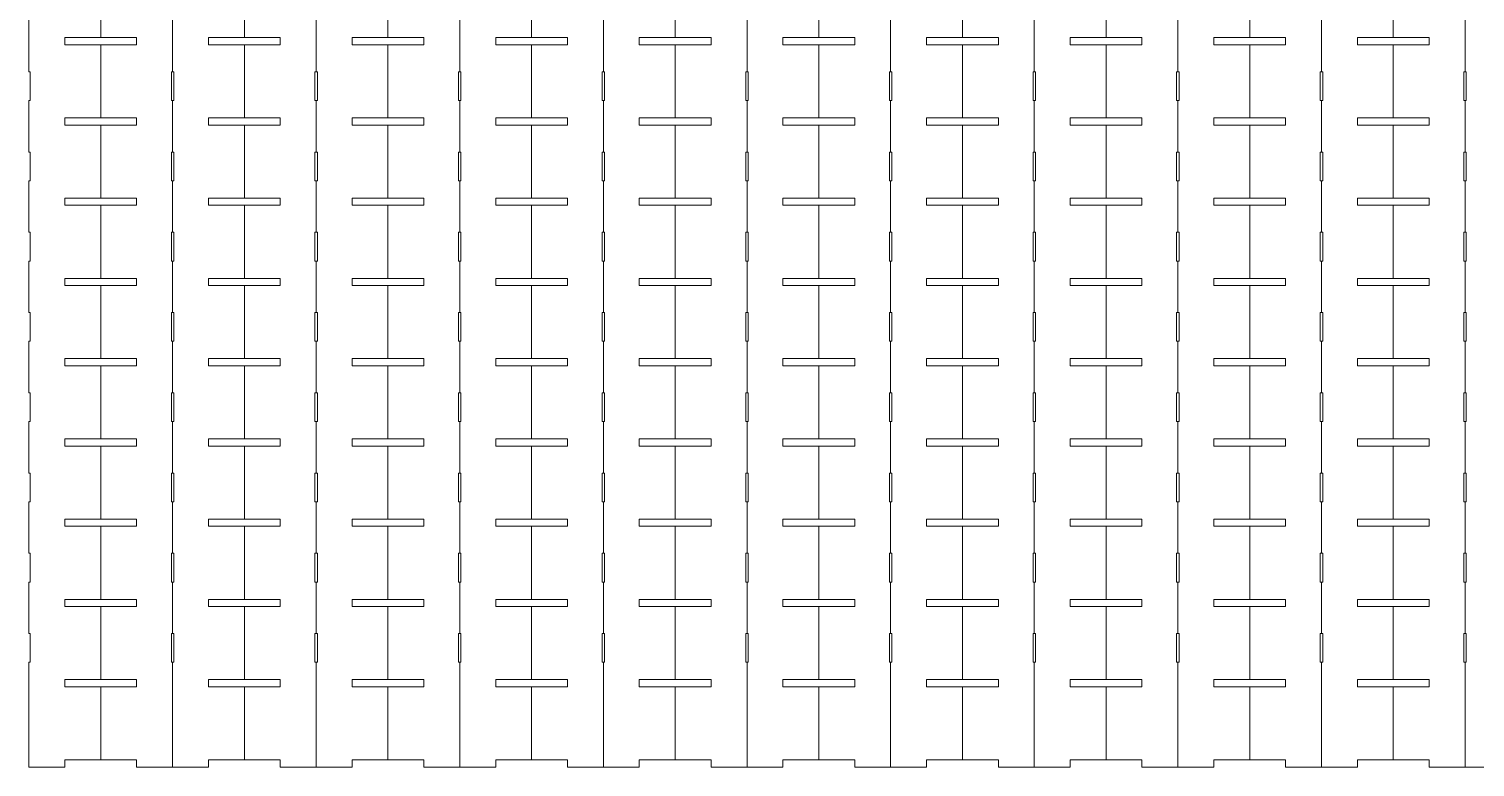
# Model space of a CAD drawing. Header units: millimetres. Extents: x 530 to 1730, y -624 to 12.
# Drawn here: x 530 to 1134, y -624 to -316 of the extents above; entities that cross this region are included whole.
import ezdxf

# ---------------------------------------------------------------- set-up
doc = ezdxf.new("R2010")
doc.units = ezdxf.units.MM

msp = doc.modelspace()

# ---------------------------------------------------------------- linework, layer by layer
at = {"color": 7, "linetype": 'Continuous', "lineweight": 15}
for p, q in [((559.71, -319.82), (559.71, -289.32)), ((619.71, -319.82), (619.71, -289.32)), ((679.71, -319.82), (679.71, -289.32)), ((739.71, -319.82), (739.71, -289.32)), ((799.71, -319.82), (799.71, -289.32)), ((859.71, -319.82), (859.71, -289.32)), ((919.71, -319.82), (919.71, -289.32)), ((979.71, -319.82), (979.71, -289.32)), ((1039.71, -319.82), (1039.71, -289.32)), ((1099.71, -319.82), (1099.71, -289.32)), ((529.71, -312.57), (529.71, -334.07)), ((589.71, -334.07), (589.71, -312.57)), ((649.71, -312.57), (649.71, -334.07)), ((709.71, -334.07), (709.71, -312.57)), ((769.71, -312.57), (769.71, -334.07)), ((829.71, -334.07), (829.71, -312.57)), ((889.71, -312.57), (889.71, -334.07)), ((949.71, -312.57), (949.71, -334.07)), ((1009.71, -312.57), (1009.71, -334.07)), ((1069.71, -334.07), (1069.71, -312.57)), ((1129.71, -312.57), (1129.71, -334.07)), ((544.71, -322.82), (544.71, -319.82)), ((544.71, -319.82), (574.71, -319.82)), ((574.71, -319.82), (574.71, -322.82)), ((604.71, -319.82), (604.71, -322.82)), ((634.71, -319.82), (604.71, -319.82)), ((634.71, -322.82), (634.71, -319.82)), ((664.71, -322.82), (664.71, -319.82)), ((664.71, -319.82), (694.71, -319.82)), ((694.71, -319.82), (694.71, -322.82)), ((724.71, -319.82), (724.71, -322.82)), ((754.71, -319.82), (724.71, -319.82)), ((754.71, -322.82), (754.71, -319.82)), ((784.71, -322.82), (784.71, -319.82)), ((784.71, -319.82), (814.71, -319.82)), ((814.71, -319.82), (814.71, -322.82)), ((844.71, -319.82), (844.71, -322.82)), ((874.71, -319.82), (844.71, -319.82)), ((874.71, -322.82), (874.71, -319.82)), ((904.71, -322.82), (904.71, -319.82)), ((934.71, -319.82), (904.71, -319.82)), ((934.71, -322.82), (934.71, -319.82)), ((964.71, -322.82), (964.71, -319.82)), ((994.71, -319.82), (964.71, -319.82)), ((994.71, -322.82), (994.71, -319.82)), ((1024.71, -322.82), (1024.71, -319.82)), ((1024.71, -319.82), (1054.71, -319.82)), ((1054.71, -319.82), (1054.71, -322.82)), ((1084.71, -319.82), (1084.71, -322.82)), ((1114.71, -319.82), (1084.71, -319.82)), ((1114.71, -322.82), (1114.71, -319.82)), ((574.71, -322.82), (544.71, -322.82)), ((559.71, -353.32), (559.71, -322.82)), ((604.71, -322.82), (634.71, -322.82)), ((619.71, -353.32), (619.71, -322.82)), ((694.71, -322.82), (664.71, -322.82)), ((679.71, -353.32), (679.71, -322.82)), ((724.71, -322.82), (754.71, -322.82)), ((739.71, -353.32), (739.71, -322.82)), ((814.71, -322.82), (784.71, -322.82)), ((799.71, -353.32), (799.71, -322.82)), ((844.71, -322.82), (874.71, -322.82)), ((859.71, -353.32), (859.71, -322.82)), ((904.71, -322.82), (934.71, -322.82)), ((919.71, -353.32), (919.71, -322.82)), ((964.71, -322.82), (994.71, -322.82)), ((979.71, -353.32), (979.71, -322.82)), ((1054.71, -322.82), (1024.71, -322.82)), ((1039.71, -353.32), (1039.71, -322.82)), ((1084.71, -322.82), (1114.71, -322.82)), ((1099.71, -353.32), (1099.71, -322.82)), ((529.71, -334.07), (530.21, -334.07)), ((530.21, -334.07), (530.21, -346.07)), ((589.21, -346.07), (589.21, -334.07)), ((590.21, -334.07), (589.21, -334.07)), ((590.21, -346.07), (590.21, -334.07)), ((649.21, -334.07), (649.21, -346.07)), ((649.21, -334.07), (650.21, -334.07)), ((650.21, -334.07), (650.21, -346.07)), ((709.21, -346.07), (709.21, -334.07)), ((710.21, -334.07), (709.21, -334.07)), ((710.21, -346.07), (710.21, -334.07)), ((769.21, -334.07), (769.21, -346.07)), ((769.21, -334.07), (770.21, -334.07)), ((770.21, -334.07), (770.21, -346.07)), ((829.21, -346.07), (829.21, -334.07)), ((830.21, -334.07), (829.21, -334.07)), ((830.21, -346.07), (830.21, -334.07)), ((889.21, -334.07), (889.21, -346.07)), ((889.21, -334.07), (890.21, -334.07)), ((890.21, -334.07), (890.21, -346.07)), ((949.21, -334.07), (949.21, -346.07)), ((949.21, -334.07), (950.21, -334.07)), ((950.21, -334.07), (950.21, -346.07)), ((1009.21, -334.07), (1009.21, -346.07)), ((1009.21, -334.07), (1010.21, -334.07)), ((1010.21, -334.07), (1010.21, -346.07)), ((1069.21, -346.07), (1069.21, -334.07)), ((1070.21, -334.07), (1069.21, -334.07)), ((1070.21, -346.07), (1070.21, -334.07)), ((1129.21, -334.07), (1129.21, -346.07)), ((1129.21, -334.07), (1130.21, -334.07)), ((1130.21, -334.07), (1130.21, -346.07)), ((530.21, -346.07), (529.71, -346.07)), ((529.71, -346.07), (529.71, -367.57)), ((589.21, -346.07), (590.21, -346.07)), ((589.71, -367.57), (589.71, -346.07)), ((650.21, -346.07), (649.21, -346.07)), ((649.71, -346.07), (649.71, -367.57)), ((709.21, -346.07), (710.21, -346.07)), ((709.71, -367.57), (709.71, -346.07)), ((770.21, -346.07), (769.21, -346.07)), ((769.71, -346.07), (769.71, -367.57)), ((829.21, -346.07), (830.21, -346.07)), ((829.71, -367.57), (829.71, -346.07)), ((890.21, -346.07), (889.21, -346.07)), ((889.71, -346.07), (889.71, -367.57)), ((950.21, -346.07), (949.21, -346.07)), ((949.71, -346.07), (949.71, -367.57)), ((1010.21, -346.07), (1009.21, -346.07)), ((1009.71, -346.07), (1009.71, -367.57)), ((1069.21, -346.07), (1070.21, -346.07)), ((1069.71, -367.57), (1069.71, -346.07)), ((1130.21, -346.07), (1129.21, -346.07)), ((1129.71, -346.07), (1129.71, -367.57)), ((544.71, -356.32), (544.71, -353.32)), ((544.71, -353.32), (574.71, -353.32)), ((574.71, -356.32), (544.71, -356.32)), ((559.71, -356.32), (559.71, -386.82)), ((574.71, -353.32), (574.71, -356.32)), ((604.71, -353.32), (604.71, -356.32)), ((634.71, -353.32), (604.71, -353.32)), ((604.71, -356.32), (634.71, -356.32)), ((619.71, -356.32), (619.71, -386.82)), ((634.71, -356.32), (634.71, -353.32)), ((664.71, -356.32), (664.71, -353.32)), ((664.71, -353.32), (694.71, -353.32)), ((694.71, -356.32), (664.71, -356.32)), ((679.71, -356.32), (679.71, -386.82)), ((694.71, -353.32), (694.71, -356.32)), ((724.71, -353.32), (724.71, -356.32)), ((754.71, -353.32), (724.71, -353.32)), ((724.71, -356.32), (754.71, -356.32)), ((739.71, -356.32), (739.71, -386.82)), ((754.71, -356.32), (754.71, -353.32)), ((784.71, -356.32), (784.71, -353.32)), ((784.71, -353.32), (814.71, -353.32)), ((814.71, -356.32), (784.71, -356.32)), ((799.71, -356.32), (799.71, -386.82)), ((814.71, -353.32), (814.71, -356.32)), ((844.71, -353.32), (844.71, -356.32)), ((874.71, -353.32), (844.71, -353.32)), ((844.71, -356.32), (874.71, -356.32)), ((859.71, -356.32), (859.71, -386.82)), ((874.71, -356.32), (874.71, -353.32)), ((904.71, -356.32), (904.71, -353.32)), ((934.71, -353.32), (904.71, -353.32)), ((904.71, -356.32), (934.71, -356.32)), ((919.71, -386.82), (919.71, -356.32)), ((934.71, -356.32), (934.71, -353.32)), ((964.71, -356.32), (964.71, -353.32)), ((994.71, -353.32), (964.71, -353.32)), ((964.71, -356.32), (994.71, -356.32)), ((979.71, -386.82), (979.71, -356.32)), ((994.71, -356.32), (994.71, -353.32)), ((1024.71, -356.32), (1024.71, -353.32)), ((1024.71, -353.32), (1054.71, -353.32)), ((1054.71, -356.32), (1024.71, -356.32)), ((1039.71, -356.32), (1039.71, -386.82)), ((1054.71, -353.32), (1054.71, -356.32)), ((1084.71, -353.32), (1084.71, -356.32)), ((1114.71, -353.32), (1084.71, -353.32)), ((1084.71, -356.32), (1114.71, -356.32)), ((1099.71, -356.32), (1099.71, -386.82)), ((1114.71, -356.32), (1114.71, -353.32)), ((529.71, -367.57), (530.21, -367.57)), ((530.21, -367.57), (530.21, -379.57)), ((589.21, -379.57), (589.21, -367.57)), ((590.21, -367.57), (589.21, -367.57)), ((590.21, -379.57), (590.21, -367.57)), ((649.21, -367.57), (649.21, -379.57)), ((649.21, -367.57), (650.21, -367.57)), ((650.21, -367.57), (650.21, -379.57)), ((709.21, -379.57), (709.21, -367.57)), ((710.21, -367.57), (709.21, -367.57)), ((710.21, -379.57), (710.21, -367.57)), ((769.21, -367.57), (769.21, -379.57)), ((769.21, -367.57), (770.21, -367.57)), ((770.21, -367.57), (770.21, -379.57)), ((829.21, -379.57), (829.21, -367.57)), ((830.21, -367.57), (829.21, -367.57)), ((830.21, -379.57), (830.21, -367.57)), ((889.21, -367.57), (889.21, -379.57)), ((889.21, -367.57), (890.21, -367.57)), ((890.21, -367.57), (890.21, -379.57)), ((949.21, -367.57), (949.21, -379.57)), ((949.21, -367.57), (950.21, -367.57)), ((950.21, -367.57), (950.21, -379.57)), ((1009.21, -367.57), (1009.21, -379.57)), ((1010.21, -367.57), (1009.21, -367.57)), ((1010.21, -367.57), (1010.21, -379.57)), ((1069.21, -379.57), (1069.21, -367.57)), ((1069.21, -367.57), (1070.21, -367.57)), ((1070.21, -379.57), (1070.21, -367.57)), ((1129.21, -367.57), (1129.21, -379.57)), ((1129.21, -367.57), (1130.21, -367.57)), ((1130.21, -367.57), (1130.21, -379.57)), ((530.21, -379.57), (529.71, -379.57)), ((529.71, -379.57), (529.71, -401.07)), ((589.21, -379.57), (590.21, -379.57)), ((589.71, -401.07), (589.71, -379.57)), ((650.21, -379.57), (649.21, -379.57)), ((649.71, -379.57), (649.71, -401.07)), ((709.21, -379.57), (710.21, -379.57)), ((709.71, -401.07), (709.71, -379.57)), ((770.21, -379.57), (769.21, -379.57)), ((769.71, -379.57), (769.71, -401.07)), ((829.21, -379.57), (830.21, -379.57)), ((829.71, -401.07), (829.71, -379.57)), ((890.21, -379.57), (889.21, -379.57)), ((889.71, -379.57), (889.71, -401.07)), ((950.21, -379.57), (949.21, -379.57)), ((949.71, -379.57), (949.71, -401.07)), ((1010.21, -379.57), (1009.21, -379.57)), ((1009.71, -379.57), (1009.71, -401.07)), ((1070.21, -379.57), (1069.21, -379.57)), ((1069.71, -401.07), (1069.71, -379.57)), ((1130.21, -379.57), (1129.21, -379.57)), ((1129.71, -379.57), (1129.71, -401.07)), ((544.71, -389.82), (544.71, -386.82)), ((544.71, -386.82), (574.71, -386.82)), ((574.71, -389.82), (544.71, -389.82)), ((559.71, -420.32), (559.71, -389.82)), ((574.71, -386.82), (574.71, -389.82)), ((604.71, -386.82), (604.71, -389.82)), ((634.71, -386.82), (604.71, -386.82)), ((604.71, -389.82), (634.71, -389.82)), ((619.71, -420.32), (619.71, -389.82)), ((634.71, -389.82), (634.71, -386.82)), ((664.71, -389.82), (664.71, -386.82)), ((664.71, -386.82), (694.71, -386.82)), ((694.71, -389.82), (664.71, -389.82)), ((679.71, -420.32), (679.71, -389.82)), ((694.71, -386.82), (694.71, -389.82)), ((724.71, -386.82), (724.71, -389.82)), ((754.71, -386.82), (724.71, -386.82)), ((724.71, -389.82), (754.71, -389.82)), ((739.71, -420.32), (739.71, -389.82)), ((754.71, -389.82), (754.71, -386.82)), ((784.71, -389.82), (784.71, -386.82)), ((784.71, -386.82), (814.71, -386.82)), ((814.71, -389.82), (784.71, -389.82)), ((799.71, -420.32), (799.71, -389.82)), ((814.71, -386.82), (814.71, -389.82)), ((844.71, -386.82), (844.71, -389.82)), ((874.71, -386.82), (844.71, -386.82)), ((844.71, -389.82), (874.71, -389.82)), ((859.71, -420.32), (859.71, -389.82)), ((874.71, -389.82), (874.71, -386.82)), ((904.71, -389.82), (904.71, -386.82)), ((934.71, -386.82), (904.71, -386.82)), ((904.71, -389.82), (934.71, -389.82)), ((919.71, -420.32), (919.71, -389.82)), ((934.71, -389.82), (934.71, -386.82)), ((964.71, -389.82), (964.71, -386.82)), ((994.71, -386.82), (964.71, -386.82)), ((964.71, -389.82), (994.71, -389.82)), ((979.71, -420.32), (979.71, -389.82)), ((994.71, -389.82), (994.71, -386.82)), ((1024.71, -389.82), (1024.71, -386.82)), ((1024.71, -386.82), (1054.71, -386.82)), ((1054.71, -389.82), (1024.71, -389.82)), ((1039.71, -420.32), (1039.71, -389.82)), ((1054.71, -386.82), (1054.71, -389.82)), ((1084.71, -386.82), (1084.71, -389.82)), ((1114.71, -386.82), (1084.71, -386.82)), ((1084.71, -389.82), (1114.71, -389.82)), ((1099.71, -420.32), (1099.71, -389.82)), ((1114.71, -389.82), (1114.71, -386.82)), ((529.71, -401.07), (530.21, -401.07)), ((530.21, -401.07), (530.21, -413.07)), ((589.21, -413.07), (589.21, -401.07)), ((590.21, -401.07), (589.21, -401.07)), ((590.21, -413.07), (590.21, -401.07)), ((649.21, -401.07), (649.21, -413.07)), ((649.21, -401.07), (650.21, -401.07)), ((650.21, -401.07), (650.21, -413.07)), ((709.21, -413.07), (709.21, -401.07)), ((710.21, -401.07), (709.21, -401.07)), ((710.21, -413.07), (710.21, -401.07)), ((769.21, -401.07), (769.21, -413.07)), ((769.21, -401.07), (770.21, -401.07)), ((770.21, -401.07), (770.21, -413.07)), ((829.21, -413.07), (829.21, -401.07)), ((830.21, -401.07), (829.21, -401.07)), ((830.21, -413.07), (830.21, -401.07)), ((889.21, -401.07), (889.21, -413.07)), ((889.21, -401.07), (890.21, -401.07)), ((890.21, -401.07), (890.21, -413.07)), ((949.21, -401.07), (949.21, -413.07)), ((949.21, -401.07), (950.21, -401.07)), ((950.21, -401.07), (950.21, -413.07)), ((1009.21, -401.07), (1009.21, -413.07)), ((1009.21, -401.07), (1010.21, -401.07)), ((1010.21, -401.07), (1010.21, -413.07)), ((1069.21, -413.07), (1069.21, -401.07)), ((1070.21, -401.07), (1069.21, -401.07)), ((1070.21, -413.07), (1070.21, -401.07)), ((1129.21, -401.07), (1129.21, -413.07)), ((1129.21, -401.07), (1130.21, -401.07)), ((1130.21, -401.07), (1130.21, -413.07)), ((530.21, -413.07), (529.71, -413.07)), ((529.71, -413.07), (529.71, -434.57)), ((589.21, -413.07), (590.21, -413.07)), ((589.71, -434.57), (589.71, -413.07)), ((650.21, -413.07), (649.21, -413.07)), ((649.71, -413.07), (649.71, -434.57)), ((709.21, -413.07), (710.21, -413.07)), ((709.71, -434.57), (709.71, -413.07)), ((770.21, -413.07), (769.21, -413.07)), ((769.71, -413.07), (769.71, -434.57)), ((829.21, -413.07), (830.21, -413.07)), ((829.71, -434.57), (829.71, -413.07)), ((890.21, -413.07), (889.21, -413.07)), ((889.71, -413.07), (889.71, -434.57)), ((950.21, -413.07), (949.21, -413.07)), ((949.71, -413.07), (949.71, -434.57)), ((1009.21, -413.07), (1010.21, -413.07)), ((1009.71, -413.07), (1009.71, -434.57)), ((1069.21, -413.07), (1070.21, -413.07)), ((1069.71, -434.57), (1069.71, -413.07)), ((1130.21, -413.07), (1129.21, -413.07)), ((1129.71, -413.07), (1129.71, -434.57)), ((544.71, -423.32), (544.71, -420.32)), ((544.71, -420.32), (574.71, -420.32)), ((574.71, -420.32), (574.71, -423.32)), ((604.71, -420.32), (604.71, -423.32)), ((634.71, -420.32), (604.71, -420.32)), ((634.71, -423.32), (634.71, -420.32)), ((664.71, -423.32), (664.71, -420.32)), ((664.71, -420.32), (694.71, -420.32)), ((694.71, -420.32), (694.71, -423.32)), ((724.71, -420.32), (724.71, -423.32)), ((754.71, -420.32), (724.71, -420.32)), ((754.71, -423.32), (754.71, -420.32)), ((784.71, -423.32), (784.71, -420.32)), ((784.71, -420.32), (814.71, -420.32)), ((814.71, -420.32), (814.71, -423.32)), ((844.71, -420.32), (844.71, -423.32)), ((874.71, -420.32), (844.71, -420.32)), ((874.71, -423.32), (874.71, -420.32)), ((904.71, -423.32), (904.71, -420.32)), ((934.71, -420.32), (904.71, -420.32)), ((934.71, -423.32), (934.71, -420.32)), ((964.71, -423.32), (964.71, -420.32)), ((994.71, -420.32), (964.71, -420.32)), ((994.71, -423.32), (994.71, -420.32)), ((1024.71, -423.32), (1024.71, -420.32)), ((1024.71, -420.32), (1054.71, -420.32)), ((1054.71, -420.32), (1054.71, -423.32)), ((1084.71, -420.32), (1084.71, -423.32)), ((1114.71, -420.32), (1084.71, -420.32)), ((1114.71, -423.32), (1114.71, -420.32)), ((574.71, -423.32), (544.71, -423.32)), ((559.71, -453.82), (559.71, -423.32)), ((604.71, -423.32), (634.71, -423.32)), ((619.71, -453.82), (619.71, -423.32)), ((694.71, -423.32), (664.71, -423.32)), ((679.71, -453.82), (679.71, -423.32)), ((724.71, -423.32), (754.71, -423.32)), ((739.71, -453.82), (739.71, -423.32)), ((814.71, -423.32), (784.71, -423.32)), ((799.71, -453.82), (799.71, -423.32)), ((844.71, -423.32), (874.71, -423.32)), ((859.71, -453.82), (859.71, -423.32)), ((904.71, -423.32), (934.71, -423.32)), ((919.71, -453.82), (919.71, -423.32)), ((964.71, -423.32), (994.71, -423.32)), ((979.71, -453.82), (979.71, -423.32)), ((1054.71, -423.32), (1024.71, -423.32)), ((1039.71, -453.82), (1039.71, -423.32)), ((1084.71, -423.32), (1114.71, -423.32)), ((1099.71, -453.82), (1099.71, -423.32)), ((529.71, -434.57), (530.21, -434.57)), ((530.21, -434.57), (530.21, -446.57)), ((589.21, -446.57), (589.21, -434.57)), ((590.21, -434.57), (589.21, -434.57)), ((590.21, -446.57), (590.21, -434.57)), ((649.21, -434.57), (649.21, -446.57)), ((649.21, -434.57), (650.21, -434.57)), ((650.21, -434.57), (650.21, -446.57)), ((709.21, -446.57), (709.21, -434.57)), ((710.21, -434.57), (709.21, -434.57)), ((710.21, -446.57), (710.21, -434.57)), ((769.21, -434.57), (769.21, -446.57)), ((769.21, -434.57), (770.21, -434.57)), ((770.21, -434.57), (770.21, -446.57)), ((829.21, -446.57), (829.21, -434.57)), ((830.21, -434.57), (829.21, -434.57)), ((830.21, -446.57), (830.21, -434.57)), ((889.21, -434.57), (889.21, -446.57)), ((889.21, -434.57), (890.21, -434.57)), ((890.21, -434.57), (890.21, -446.57)), ((949.21, -434.57), (949.21, -446.57)), ((949.21, -434.57), (950.21, -434.57)), ((950.21, -434.57), (950.21, -446.57)), ((1009.21, -434.57), (1009.21, -446.57)), ((1009.21, -434.57), (1010.21, -434.57)), ((1010.21, -434.57), (1010.21, -446.57)), ((1069.21, -446.57), (1069.21, -434.57)), ((1070.21, -434.57), (1069.21, -434.57)), ((1070.21, -446.57), (1070.21, -434.57)), ((1129.21, -434.57), (1129.21, -446.57)), ((1129.21, -434.57), (1130.21, -434.57)), ((1130.21, -434.57), (1130.21, -446.57)), ((530.21, -446.57), (529.71, -446.57)), ((529.71, -446.57), (529.71, -468.07)), ((589.21, -446.57), (590.21, -446.57)), ((589.71, -468.07), (589.71, -446.57)), ((650.21, -446.57), (649.21, -446.57)), ((649.71, -446.57), (649.71, -468.07)), ((709.21, -446.57), (710.21, -446.57)), ((709.71, -468.07), (709.71, -446.57)), ((770.21, -446.57), (769.21, -446.57)), ((769.71, -446.57), (769.71, -468.07)), ((829.21, -446.57), (830.21, -446.57)), ((829.71, -468.07), (829.71, -446.57)), ((890.21, -446.57), (889.21, -446.57)), ((889.71, -446.57), (889.71, -468.07)), ((950.21, -446.57), (949.21, -446.57)), ((949.71, -446.57), (949.71, -468.07)), ((1010.21, -446.57), (1009.21, -446.57)), ((1009.71, -446.57), (1009.71, -468.07)), ((1069.21, -446.57), (1070.21, -446.57)), ((1069.71, -468.07), (1069.71, -446.57)), ((1130.21, -446.57), (1129.21, -446.57)), ((1129.71, -446.57), (1129.71, -468.07)), ((544.71, -456.82), (544.71, -453.82)), ((544.71, -453.82), (574.71, -453.82)), ((574.71, -456.82), (544.71, -456.82)), ((559.71, -487.32), (559.71, -456.82)), ((574.71, -453.82), (574.71, -456.82)), ((604.71, -453.82), (604.71, -456.82)), ((634.71, -453.82), (604.71, -453.82)), ((604.71, -456.82), (634.71, -456.82)), ((619.71, -487.32), (619.71, -456.82)), ((634.71, -456.82), (634.71, -453.82)), ((664.71, -456.82), (664.71, -453.82)), ((664.71, -453.82), (694.71, -453.82)), ((694.71, -456.82), (664.71, -456.82)), ((679.71, -487.32), (679.71, -456.82)), ((694.71, -453.82), (694.71, -456.82)), ((724.71, -453.82), (724.71, -456.82)), ((754.71, -453.82), (724.71, -453.82)), ((724.71, -456.82), (754.71, -456.82)), ((739.71, -487.32), (739.71, -456.82)), ((754.71, -456.82), (754.71, -453.82)), ((784.71, -456.82), (784.71, -453.82)), ((784.71, -453.82), (814.71, -453.82)), ((814.71, -456.82), (784.71, -456.82)), ((799.71, -487.32), (799.71, -456.82)), ((814.71, -453.82), (814.71, -456.82)), ((844.71, -453.82), (844.71, -456.82)), ((874.71, -453.82), (844.71, -453.82)), ((844.71, -456.82), (874.71, -456.82)), ((859.71, -487.32), (859.71, -456.82)), ((874.71, -456.82), (874.71, -453.82)), ((904.71, -456.82), (904.71, -453.82)), ((934.71, -453.82), (904.71, -453.82)), ((904.71, -456.82), (934.71, -456.82)), ((919.71, -487.32), (919.71, -456.82)), ((934.71, -456.82), (934.71, -453.82)), ((964.71, -456.82), (964.71, -453.82)), ((994.71, -453.82), (964.71, -453.82)), ((964.71, -456.82), (994.71, -456.82)), ((979.71, -487.32), (979.71, -456.82)), ((994.71, -456.82), (994.71, -453.82)), ((1024.71, -456.82), (1024.71, -453.82)), ((1024.71, -453.82), (1054.71, -453.82)), ((1054.71, -456.82), (1024.71, -456.82)), ((1039.71, -487.32), (1039.71, -456.82)), ((1054.71, -453.82), (1054.71, -456.82)), ((1084.71, -453.82), (1084.71, -456.82)), ((1114.71, -453.82), (1084.71, -453.82)), ((1084.71, -456.82), (1114.71, -456.82)), ((1099.71, -487.32), (1099.71, -456.82)), ((1114.71, -456.82), (1114.71, -453.82)), ((529.71, -468.07), (530.21, -468.07)), ((530.21, -468.07), (530.21, -480.07)), ((589.21, -480.07), (589.21, -468.07)), ((590.21, -468.07), (589.21, -468.07)), ((590.21, -480.07), (590.21, -468.07)), ((649.21, -468.07), (649.21, -480.07)), ((649.21, -468.07), (650.21, -468.07)), ((650.21, -468.07), (650.21, -480.07)), ((709.21, -480.07), (709.21, -468.07)), ((710.21, -468.07), (709.21, -468.07)), ((710.21, -480.07), (710.21, -468.07)), ((769.21, -468.07), (769.21, -480.07)), ((769.21, -468.07), (770.21, -468.07)), ((770.21, -468.07), (770.21, -480.07)), ((829.21, -480.07), (829.21, -468.07)), ((830.21, -468.07), (829.21, -468.07)), ((830.21, -480.07), (830.21, -468.07)), ((889.21, -468.07), (889.21, -480.07)), ((889.21, -468.07), (890.21, -468.07)), ((890.21, -468.07), (890.21, -480.07)), ((949.21, -468.07), (949.21, -480.07)), ((949.21, -468.07), (950.21, -468.07)), ((950.21, -468.07), (950.21, -480.07)), ((1009.21, -468.07), (1009.21, -480.07)), ((1010.21, -468.07), (1009.21, -468.07)), ((1010.21, -468.07), (1010.21, -480.07)), ((1069.21, -480.07), (1069.21, -468.07)), ((1070.21, -468.07), (1069.21, -468.07)), ((1070.21, -480.07), (1070.21, -468.07)), ((1129.21, -468.07), (1129.21, -480.07)), ((1129.21, -468.07), (1130.21, -468.07)), ((1130.21, -468.07), (1130.21, -480.07)), ((530.21, -480.07), (529.71, -480.07)), ((529.71, -480.07), (529.71, -501.57)), ((589.21, -480.07), (590.21, -480.07)), ((589.71, -501.57), (589.71, -480.07)), ((650.21, -480.07), (649.21, -480.07)), ((649.71, -480.07), (649.71, -501.57)), ((709.21, -480.07), (710.21, -480.07)), ((709.71, -501.57), (709.71, -480.07)), ((770.21, -480.07), (769.21, -480.07)), ((769.71, -480.07), (769.71, -501.57)), ((829.21, -480.07), (830.21, -480.07)), ((829.71, -501.57), (829.71, -480.07)), ((890.21, -480.07), (889.21, -480.07)), ((889.71, -480.07), (889.71, -501.57)), ((950.21, -480.07), (949.21, -480.07)), ((949.71, -480.07), (949.71, -501.57)), ((1009.21, -480.07), (1010.21, -480.07)), ((1009.71, -480.07), (1009.71, -501.57)), ((1069.21, -480.07), (1070.21, -480.07)), ((1069.71, -501.57), (1069.71, -480.07)), ((1130.21, -480.07), (1129.21, -480.07)), ((1129.71, -480.07), (1129.71, -501.57)), ((544.71, -490.32), (544.71, -487.32)), ((544.71, -487.32), (574.71, -487.32)), ((574.71, -487.32), (574.71, -490.32)), ((604.71, -487.32), (604.71, -490.32)), ((634.71, -487.32), (604.71, -487.32)), ((634.71, -490.32), (634.71, -487.32)), ((664.71, -490.32), (664.71, -487.32)), ((664.71, -487.32), (694.71, -487.32)), ((694.71, -487.32), (694.71, -490.32)), ((724.71, -487.32), (724.71, -490.32)), ((754.71, -487.32), (724.71, -487.32)), ((754.71, -490.32), (754.71, -487.32)), ((784.71, -490.32), (784.71, -487.32)), ((784.71, -487.32), (814.71, -487.32)), ((814.71, -487.32), (814.71, -490.32)), ((844.71, -487.32), (844.71, -490.32)), ((874.71, -487.32), (844.71, -487.32)), ((874.71, -490.32), (874.71, -487.32)), ((904.71, -490.32), (904.71, -487.32)), ((934.71, -487.32), (904.71, -487.32)), ((934.71, -490.32), (934.71, -487.32)), ((964.71, -490.32), (964.71, -487.32)), ((994.71, -487.32), (964.71, -487.32)), ((994.71, -490.32), (994.71, -487.32)), ((1024.71, -490.32), (1024.71, -487.32)), ((1024.71, -487.32), (1054.71, -487.32)), ((1054.71, -487.32), (1054.71, -490.32)), ((1084.71, -487.32), (1084.71, -490.32)), ((1114.71, -487.32), (1084.71, -487.32)), ((1114.71, -490.32), (1114.71, -487.32)), ((574.71, -490.32), (544.71, -490.32)), ((559.71, -520.82), (559.71, -490.32)), ((604.71, -490.32), (634.71, -490.32)), ((619.71, -520.82), (619.71, -490.32)), ((694.71, -490.32), (664.71, -490.32)), ((679.71, -520.82), (679.71, -490.32)), ((724.71, -490.32), (754.71, -490.32)), ((739.71, -520.82), (739.71, -490.32)), ((814.71, -490.32), (784.71, -490.32)), ((799.71, -520.82), (799.71, -490.32)), ((844.71, -490.32), (874.71, -490.32)), ((859.71, -520.82), (859.71, -490.32)), ((904.71, -490.32), (934.71, -490.32)), ((919.71, -520.82), (919.71, -490.32)), ((964.71, -490.32), (994.71, -490.32)), ((979.71, -520.82), (979.71, -490.32)), ((1054.71, -490.32), (1024.71, -490.32)), ((1039.71, -520.82), (1039.71, -490.32)), ((1084.71, -490.32), (1114.71, -490.32)), ((1099.71, -520.82), (1099.71, -490.32)), ((529.71, -501.57), (530.21, -501.57)), ((530.21, -501.57), (530.21, -513.57)), ((589.21, -513.57), (589.21, -501.57)), ((590.21, -501.57), (589.21, -501.57)), ((590.21, -513.57), (590.21, -501.57)), ((649.21, -501.57), (649.21, -513.57)), ((649.21, -501.57), (650.21, -501.57)), ((650.21, -501.57), (650.21, -513.57)), ((709.21, -513.57), (709.21, -501.57)), ((710.21, -501.57), (709.21, -501.57)), ((710.21, -513.57), (710.21, -501.57)), ((769.21, -501.57), (769.21, -513.57)), ((769.21, -501.57), (770.21, -501.57)), ((770.21, -501.57), (770.21, -513.57)), ((829.21, -513.57), (829.21, -501.57)), ((830.21, -501.57), (829.21, -501.57)), ((830.21, -513.57), (830.21, -501.57)), ((889.21, -501.57), (889.21, -513.57)), ((889.21, -501.57), (890.21, -501.57)), ((890.21, -501.57), (890.21, -513.57)), ((949.21, -501.57), (949.21, -513.57)), ((949.21, -501.57), (950.21, -501.57)), ((950.21, -501.57), (950.21, -513.57)), ((1009.21, -501.57), (1009.21, -513.57)), ((1009.21, -501.57), (1010.21, -501.57)), ((1010.21, -501.57), (1010.21, -513.57)), ((1069.21, -513.57), (1069.21, -501.57)), ((1070.21, -501.57), (1069.21, -501.57)), ((1070.21, -513.57), (1070.21, -501.57)), ((1129.21, -501.57), (1129.21, -513.57)), ((1129.21, -501.57), (1130.21, -501.57)), ((1130.21, -501.57), (1130.21, -513.57)), ((530.21, -513.57), (529.71, -513.57)), ((529.71, -513.57), (529.71, -535.07)), ((589.21, -513.57), (590.21, -513.57)), ((589.71, -535.07), (589.71, -513.57)), ((650.21, -513.57), (649.21, -513.57)), ((649.71, -513.57), (649.71, -535.07)), ((709.21, -513.57), (710.21, -513.57)), ((709.71, -535.07), (709.71, -513.57)), ((770.21, -513.57), (769.21, -513.57)), ((769.71, -513.57), (769.71, -535.07)), ((829.21, -513.57), (830.21, -513.57)), ((829.71, -535.07), (829.71, -513.57)), ((890.21, -513.57), (889.21, -513.57)), ((889.71, -513.57), (889.71, -535.07)), ((950.21, -513.57), (949.21, -513.57)), ((949.71, -513.57), (949.71, -535.07)), ((1010.21, -513.57), (1009.21, -513.57)), ((1009.71, -513.57), (1009.71, -535.07)), ((1069.21, -513.57), (1070.21, -513.57)), ((1069.71, -535.07), (1069.71, -513.57)), ((1130.21, -513.57), (1129.21, -513.57)), ((1129.71, -513.57), (1129.71, -535.07)), ((544.71, -523.82), (544.71, -520.82)), ((544.71, -520.82), (574.71, -520.82)), ((574.71, -523.82), (544.71, -523.82)), ((559.71, -523.82), (559.71, -554.32)), ((574.71, -520.82), (574.71, -523.82)), ((604.71, -520.82), (604.71, -523.82)), ((634.71, -520.82), (604.71, -520.82)), ((604.71, -523.82), (634.71, -523.82)), ((619.71, -523.82), (619.71, -554.32)), ((634.71, -523.82), (634.71, -520.82)), ((664.71, -523.82), (664.71, -520.82)), ((664.71, -520.82), (694.71, -520.82)), ((694.71, -523.82), (664.71, -523.82)), ((679.71, -523.82), (679.71, -554.32)), ((694.71, -520.82), (694.71, -523.82)), ((724.71, -520.82), (724.71, -523.82)), ((754.71, -520.82), (724.71, -520.82)), ((724.71, -523.82), (754.71, -523.82)), ((739.71, -523.82), (739.71, -554.32)), ((754.71, -523.82), (754.71, -520.82)), ((784.71, -523.82), (784.71, -520.82)), ((784.71, -520.82), (814.71, -520.82)), ((814.71, -523.82), (784.71, -523.82)), ((799.71, -523.82), (799.71, -554.32)), ((814.71, -520.82), (814.71, -523.82)), ((844.71, -520.82), (844.71, -523.82)), ((874.71, -520.82), (844.71, -520.82)), ((844.71, -523.82), (874.71, -523.82)), ((859.71, -523.82), (859.71, -554.32)), ((874.71, -523.82), (874.71, -520.82)), ((904.71, -523.82), (904.71, -520.82)), ((934.71, -520.82), (904.71, -520.82)), ((904.71, -523.82), (934.71, -523.82)), ((919.71, -554.32), (919.71, -523.82)), ((934.71, -523.82), (934.71, -520.82)), ((964.71, -523.82), (964.71, -520.82)), ((994.71, -520.82), (964.71, -520.82)), ((964.71, -523.82), (994.71, -523.82)), ((979.71, -554.32), (979.71, -523.82)), ((994.71, -523.82), (994.71, -520.82)), ((1024.71, -523.82), (1024.71, -520.82)), ((1024.71, -520.82), (1054.71, -520.82)), ((1054.71, -523.82), (1024.71, -523.82)), ((1039.71, -523.82), (1039.71, -554.32)), ((1054.71, -520.82), (1054.71, -523.82)), ((1084.71, -520.82), (1084.71, -523.82)), ((1114.71, -520.82), (1084.71, -520.82)), ((1084.71, -523.82), (1114.71, -523.82)), ((1099.71, -523.82), (1099.71, -554.32)), ((1114.71, -523.82), (1114.71, -520.82)), ((529.71, -535.07), (530.21, -535.07)), ((530.21, -535.07), (530.21, -547.07)), ((589.21, -547.07), (589.21, -535.07)), ((590.21, -535.07), (589.21, -535.07)), ((590.21, -547.07), (590.21, -535.07)), ((649.21, -535.07), (649.21, -547.07)), ((649.21, -535.07), (650.21, -535.07)), ((650.21, -535.07), (650.21, -547.07)), ((709.21, -547.07), (709.21, -535.07)), ((710.21, -535.07), (709.21, -535.07)), ((710.21, -547.07), (710.21, -535.07)), ((769.21, -535.07), (769.21, -547.07)), ((769.21, -535.07), (770.21, -535.07)), ((770.21, -535.07), (770.21, -547.07)), ((829.21, -547.07), (829.21, -535.07)), ((830.21, -535.07), (829.21, -535.07)), ((830.21, -547.07), (830.21, -535.07)), ((889.21, -535.07), (889.21, -547.07)), ((889.21, -535.07), (890.21, -535.07)), ((890.21, -535.07), (890.21, -547.07)), ((949.21, -535.07), (949.21, -547.07)), ((949.21, -535.07), (950.21, -535.07)), ((950.21, -535.07), (950.21, -547.07)), ((1009.21, -535.07), (1009.21, -547.07)), ((1009.21, -535.07), (1010.21, -535.07)), ((1010.21, -535.07), (1010.21, -547.07)), ((1069.21, -547.07), (1069.21, -535.07)), ((1069.21, -535.07), (1070.21, -535.07)), ((1070.21, -547.07), (1070.21, -535.07)), ((1129.21, -535.07), (1129.21, -547.07)), ((1129.21, -535.07), (1130.21, -535.07)), ((1130.21, -535.07), (1130.21, -547.07)), ((530.21, -547.07), (529.71, -547.07)), ((529.71, -547.07), (529.71, -568.57)), ((589.21, -547.07), (590.21, -547.07)), ((589.71, -568.57), (589.71, -547.07)), ((650.21, -547.07), (649.21, -547.07)), ((649.71, -547.07), (649.71, -568.57)), ((709.21, -547.07), (710.21, -547.07)), ((709.71, -568.57), (709.71, -547.07)), ((770.21, -547.07), (769.21, -547.07)), ((769.71, -547.07), (769.71, -568.57)), ((829.21, -547.07), (830.21, -547.07)), ((829.71, -568.57), (829.71, -547.07)), ((890.21, -547.07), (889.21, -547.07)), ((889.71, -547.07), (889.71, -568.57)), ((950.21, -547.07), (949.21, -547.07)), ((949.71, -547.07), (949.71, -568.57)), ((1010.21, -547.07), (1009.21, -547.07)), ((1009.71, -547.07), (1009.71, -568.57)), ((1069.21, -547.07), (1070.21, -547.07)), ((1069.71, -568.57), (1069.71, -547.07)), ((1130.21, -547.07), (1129.21, -547.07)), ((1129.71, -547.07), (1129.71, -568.57)), ((544.71, -557.32), (544.71, -554.32)), ((544.71, -554.32), (574.71, -554.32)), ((574.71, -554.32), (574.71, -557.32)), ((604.71, -554.32), (604.71, -557.32)), ((634.71, -554.32), (604.71, -554.32)), ((634.71, -557.32), (634.71, -554.32)), ((664.71, -557.32), (664.71, -554.32)), ((664.71, -554.32), (694.71, -554.32)), ((694.71, -554.32), (694.71, -557.32)), ((724.71, -554.32), (724.71, -557.32)), ((754.71, -554.32), (724.71, -554.32)), ((754.71, -557.32), (754.71, -554.32)), ((784.71, -557.32), (784.71, -554.32)), ((784.71, -554.32), (814.71, -554.32)), ((814.71, -554.32), (814.71, -557.32)), ((844.71, -554.32), (844.71, -557.32)), ((874.71, -554.32), (844.71, -554.32)), ((874.71, -557.32), (874.71, -554.32)), ((904.71, -557.32), (904.71, -554.32)), ((934.71, -554.32), (904.71, -554.32)), ((934.71, -557.32), (934.71, -554.32)), ((964.71, -557.32), (964.71, -554.32)), ((994.71, -554.32), (964.71, -554.32)), ((994.71, -557.32), (994.71, -554.32)), ((1024.71, -557.32), (1024.71, -554.32)), ((1024.71, -554.32), (1054.71, -554.32)), ((1054.71, -554.32), (1054.71, -557.32)), ((1084.71, -554.32), (1084.71, -557.32)), ((1114.71, -554.32), (1084.71, -554.32)), ((1114.71, -557.32), (1114.71, -554.32)), ((574.71, -557.32), (544.71, -557.32)), ((559.71, -587.82), (559.71, -557.32)), ((604.71, -557.32), (634.71, -557.32)), ((619.71, -587.82), (619.71, -557.32)), ((694.71, -557.32), (664.71, -557.32)), ((679.71, -587.82), (679.71, -557.32)), ((724.71, -557.32), (754.71, -557.32)), ((739.71, -587.82), (739.71, -557.32)), ((814.71, -557.32), (784.71, -557.32)), ((799.71, -587.82), (799.71, -557.32)), ((844.71, -557.32), (874.71, -557.32)), ((859.71, -587.82), (859.71, -557.32)), ((904.71, -557.32), (934.71, -557.32)), ((919.71, -587.82), (919.71, -557.32)), ((964.71, -557.32), (994.71, -557.32)), ((979.71, -587.82), (979.71, -557.32)), ((1054.71, -557.32), (1024.71, -557.32)), ((1039.71, -587.82), (1039.71, -557.32)), ((1084.71, -557.32), (1114.71, -557.32)), ((1099.71, -587.82), (1099.71, -557.32)), ((529.71, -568.57), (530.21, -568.57)), ((530.21, -568.57), (530.21, -580.57)), ((589.21, -580.57), (589.21, -568.57)), ((590.21, -568.57), (589.21, -568.57)), ((590.21, -580.57), (590.21, -568.57)), ((649.21, -568.57), (649.21, -580.57)), ((649.21, -568.57), (650.21, -568.57)), ((650.21, -568.57), (650.21, -580.57)), ((709.21, -580.57), (709.21, -568.57)), ((710.21, -568.57), (709.21, -568.57)), ((710.21, -580.57), (710.21, -568.57)), ((769.21, -568.57), (769.21, -580.57)), ((769.21, -568.57), (770.21, -568.57)), ((770.21, -568.57), (770.21, -580.57)), ((829.21, -580.57), (829.21, -568.57)), ((830.21, -568.57), (829.21, -568.57)), ((830.21, -580.57), (830.21, -568.57)), ((889.21, -568.57), (889.21, -580.57)), ((889.21, -568.57), (890.21, -568.57)), ((890.21, -568.57), (890.21, -580.57)), ((949.21, -568.57), (949.21, -580.57)), ((949.21, -568.57), (950.21, -568.57)), ((950.21, -568.57), (950.21, -580.57)), ((1009.21, -568.57), (1009.21, -580.57)), ((1009.21, -568.57), (1010.21, -568.57)), ((1010.21, -568.57), (1010.21, -580.57)), ((1069.21, -580.57), (1069.21, -568.57)), ((1070.21, -568.57), (1069.21, -568.57)), ((1070.21, -580.57), (1070.21, -568.57)), ((1129.21, -568.57), (1129.21, -580.57)), ((1129.21, -568.57), (1130.21, -568.57)), ((1130.21, -568.57), (1130.21, -580.57)), ((530.21, -580.57), (529.71, -580.57)), ((529.71, -580.57), (529.71, -624.32)), ((589.21, -580.57), (590.21, -580.57)), ((589.71, -624.32), (589.71, -580.57)), ((650.21, -580.57), (649.21, -580.57)), ((649.71, -580.57), (649.71, -624.32)), ((709.21, -580.57), (710.21, -580.57)), ((709.71, -624.32), (709.71, -580.57)), ((770.21, -580.57), (769.21, -580.57)), ((769.71, -580.57), (769.71, -624.32)), ((829.21, -580.57), (830.21, -580.57)), ((829.71, -624.32), (829.71, -580.57)), ((890.21, -580.57), (889.21, -580.57)), ((889.71, -580.57), (889.71, -624.32)), ((950.21, -580.57), (949.21, -580.57)), ((949.71, -580.57), (949.71, -624.32)), ((1009.21, -580.57), (1010.21, -580.57)), ((1009.71, -580.57), (1009.71, -624.32)), ((1069.21, -580.57), (1070.21, -580.57)), ((1069.71, -624.32), (1069.71, -580.57)), ((1130.21, -580.57), (1129.21, -580.57)), ((1129.71, -580.57), (1129.71, -624.32)), ((544.71, -590.82), (544.71, -587.82)), ((544.71, -587.82), (574.71, -587.82)), ((574.71, -590.82), (544.71, -590.82)), ((559.71, -621.32), (559.71, -590.82)), ((574.71, -587.82), (574.71, -590.82)), ((604.71, -587.82), (604.71, -590.82)), ((634.71, -587.82), (604.71, -587.82)), ((604.71, -590.82), (634.71, -590.82)), ((619.71, -621.32), (619.71, -590.82)), ((634.71, -590.82), (634.71, -587.82)), ((664.71, -590.82), (664.71, -587.82)), ((664.71, -587.82), (694.71, -587.82)), ((694.71, -590.82), (664.71, -590.82)), ((679.71, -621.32), (679.71, -590.82)), ((694.71, -587.82), (694.71, -590.82)), ((724.71, -587.82), (724.71, -590.82)), ((754.71, -587.82), (724.71, -587.82)), ((724.71, -590.82), (754.71, -590.82)), ((739.71, -621.32), (739.71, -590.82)), ((754.71, -590.82), (754.71, -587.82)), ((784.71, -590.82), (784.71, -587.82)), ((784.71, -587.82), (814.71, -587.82)), ((814.71, -590.82), (784.71, -590.82)), ((799.71, -621.32), (799.71, -590.82)), ((814.71, -587.82), (814.71, -590.82)), ((844.71, -587.82), (844.71, -590.82)), ((874.71, -587.82), (844.71, -587.82)), ((844.71, -590.82), (874.71, -590.82)), ((859.71, -621.32), (859.71, -590.82)), ((874.71, -590.82), (874.71, -587.82)), ((904.71, -590.82), (904.71, -587.82)), ((934.71, -587.82), (904.71, -587.82)), ((904.71, -590.82), (934.71, -590.82)), ((919.71, -621.32), (919.71, -590.82)), ((934.71, -590.82), (934.71, -587.82)), ((964.71, -590.82), (964.71, -587.82)), ((994.71, -587.82), (964.71, -587.82)), ((964.71, -590.82), (994.71, -590.82)), ((979.71, -621.32), (979.71, -590.82)), ((994.71, -590.82), (994.71, -587.82)), ((1024.71, -590.82), (1024.71, -587.82)), ((1024.71, -587.82), (1054.71, -587.82)), ((1054.71, -590.82), (1024.71, -590.82)), ((1039.71, -621.32), (1039.71, -590.82)), ((1054.71, -587.82), (1054.71, -590.82)), ((1084.71, -587.82), (1084.71, -590.82)), ((1114.71, -587.82), (1084.71, -587.82)), ((1084.71, -590.82), (1114.71, -590.82)), ((1099.71, -621.32), (1099.71, -590.82)), ((1114.71, -590.82), (1114.71, -587.82)), ((544.71, -624.32), (544.71, -621.32)), ((544.71, -621.32), (574.71, -621.32)), ((574.71, -621.32), (574.71, -624.32)), ((604.71, -621.32), (604.71, -624.32)), ((634.71, -621.32), (604.71, -621.32)), ((634.71, -624.32), (634.71, -621.32)), ((664.71, -624.32), (664.71, -621.32)), ((664.71, -621.32), (694.71, -621.32)), ((694.71, -621.32), (694.71, -624.32)), ((724.71, -621.32), (724.71, -624.32)), ((754.71, -621.32), (724.71, -621.32)), ((754.71, -624.32), (754.71, -621.32)), ((784.71, -624.32), (784.71, -621.32)), ((784.71, -621.32), (814.71, -621.32)), ((814.71, -621.32), (814.71, -624.32)), ((844.71, -621.32), (844.71, -624.32)), ((874.71, -621.32), (844.71, -621.32)), ((874.71, -624.32), (874.71, -621.32)), ((904.71, -624.32), (904.71, -621.32)), ((934.71, -621.32), (904.71, -621.32)), ((934.71, -624.32), (934.71, -621.32)), ((964.71, -624.32), (964.71, -621.32)), ((994.71, -621.32), (964.71, -621.32)), ((994.71, -624.32), (994.71, -621.32)), ((1024.71, -624.32), (1024.71, -621.32)), ((1024.71, -621.32), (1054.71, -621.32)), ((1054.71, -621.32), (1054.71, -624.32)), ((1084.71, -621.32), (1084.71, -624.32)), ((1114.71, -621.32), (1084.71, -621.32)), ((1114.71, -624.32), (1114.71, -621.32)), ((529.71, -624.32), (544.71, -624.32)), ((604.71, -624.32), (574.71, -624.32)), ((634.71, -624.32), (664.71, -624.32)), ((724.71, -624.32), (694.71, -624.32)), ((754.71, -624.32), (784.71, -624.32)), ((844.71, -624.32), (814.71, -624.32)), ((874.71, -624.32), (904.71, -624.32)), ((934.71, -624.32), (964.71, -624.32)), ((994.71, -624.32), (1024.71, -624.32)), ((1084.71, -624.32), (1054.71, -624.32)), ((1114.71, -624.32), (1144.71, -624.32))]:
    msp.add_line(p, q, dxfattribs=at)

doc.saveas('drawing.dxf')
